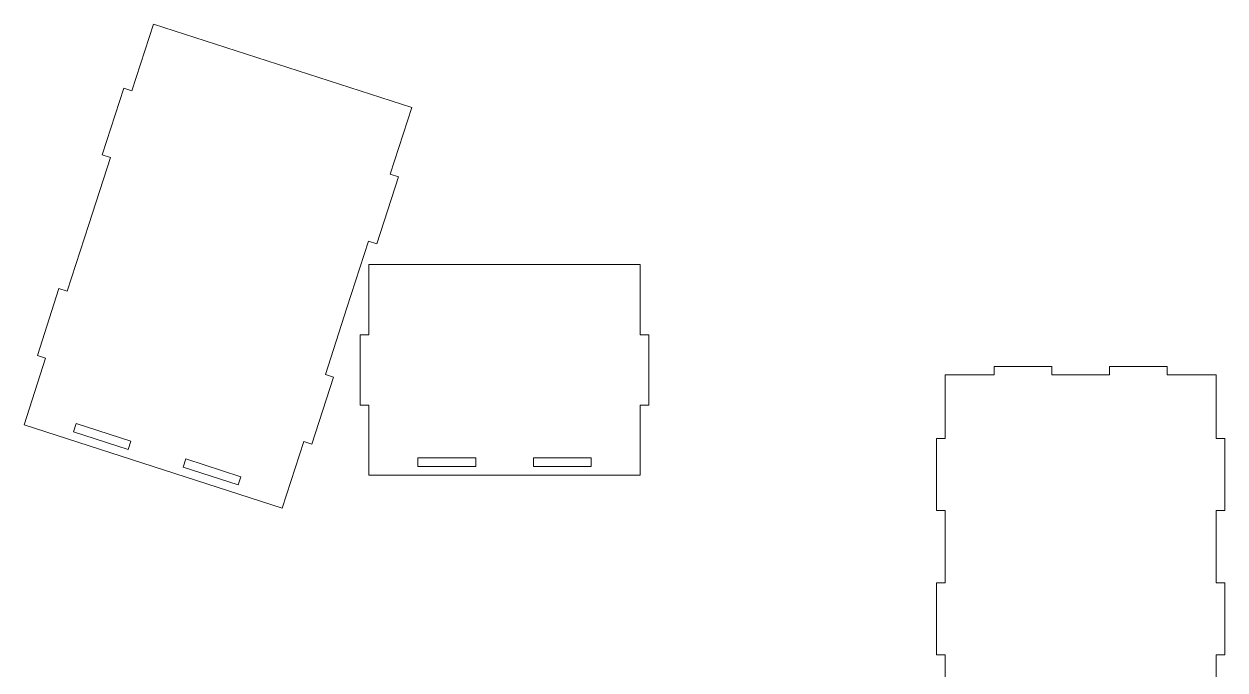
# Model space of a CAD drawing. Header units: millimetres. Extents: x -451 to 199, y -102 to 508.
# Drawn here: x -217 to 199.2, y 284.6 to 508.4 of the extents above; entities that cross this region are included whole.
import ezdxf

# ---------------------------------------------------------------- set-up
doc = ezdxf.new("R2010")
doc.units = ezdxf.units.MM
doc.header["$MEASUREMENT"] = 0
doc.layers.add('Layer 1', color=7, linetype='Continuous')

msp = doc.modelspace()

# ---------------------------------------------------------------- linework, layer by layer
at = {"layer": 'Layer 1', "color": 250, "lineweight": 20}
for points, knots in [([(-105.09, 410.0621), (-105.09, 410.0621), (-97.6087, 433.2168), (-97.6087, 433.2168), (-97.6087, 433.2168), (-97.6087, 433.2168), (-94.754, 432.2944), (-94.754, 432.2944), (-94.754, 432.2944), (-94.754, 432.2944), (-87.2726, 455.4492), (-87.2726, 455.4492), (-87.2726, 455.4492), (-87.2726, 455.4492), (-90.1273, 456.3715), (-90.1273, 456.3715), (-90.1273, 456.3715), (-90.1273, 456.3715), (-82.6459, 479.5262), (-82.6459, 479.5262), (-82.6459, 479.5262), (-82.6459, 479.5262), (-172.0928, 508.4268), (-172.0928, 508.4268), (-172.0928, 508.4268), (-172.0928, 508.4268), (-179.5741, 485.2721), (-179.5741, 485.2721), (-179.5741, 485.2721), (-179.5741, 485.2721), (-182.4288, 486.1945), (-182.4288, 486.1945), (-182.4288, 486.1945), (-182.4288, 486.1945), (-189.9102, 463.0397), (-189.9102, 463.0397), (-189.9102, 463.0397), (-189.9102, 463.0397), (-187.0555, 462.1174), (-187.0555, 462.1174), (-187.0555, 462.1174), (-187.0555, 462.1174), (-194.5369, 438.9627), (-194.5369, 438.9627)], [0, 0, 0, 0, 0.08333333, 0.08333333, 0.08333333, 0.08333333, 0.16666667, 0.16666667, 0.16666667, 0.16666667, 0.25, 0.25, 0.25, 0.25, 0.33333333, 0.33333333, 0.33333333, 0.33333333, 0.41666667, 0.41666667, 0.41666667, 0.41666667, 0.5, 0.5, 0.5, 0.5, 0.58333333, 0.58333333, 0.58333333, 0.58333333, 0.66666667, 0.66666667, 0.66666667, 0.66666667, 0.75, 0.75, 0.75, 0.75, 0.83333333, 0.83333333, 0.83333333, 0.83333333, 1, 1, 1, 1]), ([(-194.5369, 438.9627), (-194.5369, 438.9627), (-202.0182, 415.808), (-202.0182, 415.808), (-202.0182, 415.808), (-202.0182, 415.808), (-204.8729, 416.7304), (-204.8729, 416.7304), (-204.8729, 416.7304), (-204.8729, 416.7304), (-212.3543, 393.5756), (-212.3543, 393.5756), (-212.3543, 393.5756), (-212.3543, 393.5756), (-209.4996, 392.6533), (-209.4996, 392.6533), (-209.4996, 392.6533), (-209.4996, 392.6533), (-216.981, 369.4986), (-216.981, 369.4986), (-216.981, 369.4986), (-216.981, 369.4986), (-127.5341, 340.598), (-127.5341, 340.598), (-127.5341, 340.598), (-127.5341, 340.598), (-120.0528, 363.7527), (-120.0528, 363.7527), (-120.0528, 363.7527), (-120.0528, 363.7527), (-117.1981, 362.8303), (-117.1981, 362.8303), (-117.1981, 362.8303), (-117.1981, 362.8303), (-109.7167, 385.9851), (-109.7167, 385.9851), (-109.7167, 385.9851), (-109.7167, 385.9851), (-112.5714, 386.9074), (-112.5714, 386.9074), (-112.5714, 386.9074), (-112.5714, 386.9074), (-105.09, 410.0621), (-105.09, 410.0621)], [0, 0, 0, 0, 0.08333333, 0.08333333, 0.08333333, 0.08333333, 0.16666667, 0.16666667, 0.16666667, 0.16666667, 0.25, 0.25, 0.25, 0.25, 0.33333333, 0.33333333, 0.33333333, 0.33333333, 0.41666667, 0.41666667, 0.41666667, 0.41666667, 0.5, 0.5, 0.5, 0.5, 0.58333333, 0.58333333, 0.58333333, 0.58333333, 0.66666667, 0.66666667, 0.66666667, 0.66666667, 0.75, 0.75, 0.75, 0.75, 0.83333333, 0.83333333, 0.83333333, 0.83333333, 1, 1, 1, 1]), ([(-97.4779, 352.0435), (-97.4779, 352.0435), (-3.4779, 352.0435), (-3.4779, 352.0435), (-3.4779, 352.0435), (-3.4779, 352.0435), (-3.4779, 376.3768), (-3.4779, 376.3768), (-3.4779, 376.3768), (-3.4779, 376.3768), (-0.4779, 376.3768), (-0.4779, 376.3768), (-0.4779, 376.3768), (-0.4779, 376.3768), (-0.4779, 400.7102), (-0.4779, 400.7102), (-0.4779, 400.7102), (-0.4779, 400.7102), (-3.4779, 400.7102), (-3.4779, 400.7102), (-3.4779, 400.7102), (-3.4779, 400.7102), (-3.4779, 425.0435), (-3.4779, 425.0435), (-3.4779, 425.0435), (-3.4779, 425.0435), (-97.4779, 425.0435), (-97.4779, 425.0435), (-97.4779, 425.0435), (-97.4779, 425.0435), (-97.4779, 400.7102), (-97.4779, 400.7102), (-97.4779, 400.7102), (-97.4779, 400.7102), (-100.4779, 400.7102), (-100.4779, 400.7102), (-100.4779, 400.7102), (-100.4779, 400.7102), (-100.4779, 376.3768), (-100.4779, 376.3768), (-100.4779, 376.3768), (-100.4779, 376.3768), (-97.4779, 376.3768), (-97.4779, 376.3768), (-97.4779, 376.3768), (-97.4779, 376.3768), (-97.4779, 352.0435), (-97.4779, 352.0435)], [0, 0, 0, 0, 0.07692308, 0.07692308, 0.07692308, 0.07692308, 0.15384615, 0.15384615, 0.15384615, 0.15384615, 0.23076923, 0.23076923, 0.23076923, 0.23076923, 0.30769231, 0.30769231, 0.30769231, 0.30769231, 0.38461538, 0.38461538, 0.38461538, 0.38461538, 0.46153846, 0.46153846, 0.46153846, 0.46153846, 0.53846154, 0.53846154, 0.53846154, 0.53846154, 0.61538462, 0.61538462, 0.61538462, 0.61538462, 0.69230769, 0.69230769, 0.69230769, 0.69230769, 0.76923077, 0.76923077, 0.76923077, 0.76923077, 0.84615385, 0.84615385, 0.84615385, 0.84615385, 1, 1, 1, 1]), ([(199.1587, 289.7885), (199.1587, 289.7885), (199.1587, 314.7885), (199.1587, 314.7885), (199.1587, 314.7885), (199.1587, 314.7885), (196.1587, 314.7885), (196.1587, 314.7885), (196.1587, 314.7885), (196.1587, 314.7885), (196.1587, 339.7885), (196.1587, 339.7885), (196.1587, 339.7885), (196.1587, 339.7885), (199.1587, 339.7885), (199.1587, 339.7885), (199.1587, 339.7885), (199.1587, 339.7885), (199.1587, 364.7885), (199.1587, 364.7885), (199.1587, 364.7885), (199.1587, 364.7885), (196.1587, 364.7885), (196.1587, 364.7885), (196.1587, 364.7885), (196.1587, 364.7885), (196.1587, 386.7885), (196.1587, 386.7885), (196.1587, 386.7885), (196.1587, 386.7885), (179.1587, 386.7885), (179.1587, 386.7885), (179.1587, 386.7885), (179.1587, 386.7885), (179.1587, 389.7885), (179.1587, 389.7885), (179.1587, 389.7885), (179.1587, 389.7885), (159.1587, 389.7885), (159.1587, 389.7885), (159.1587, 389.7885), (159.1587, 389.7885), (159.1587, 386.7885), (159.1587, 386.7885), (159.1587, 386.7885), (159.1587, 386.7885), (139.1587, 386.7885), (139.1587, 386.7885), (139.1587, 386.7885), (139.1587, 386.7885), (139.1587, 389.7885), (139.1587, 389.7885), (139.1587, 389.7885), (139.1587, 389.7885), (119.1587, 389.7885), (119.1587, 389.7885), (119.1587, 389.7885), (119.1587, 389.7885), (119.1587, 386.7885), (119.1587, 386.7885), (119.1587, 386.7885), (119.1587, 386.7885), (102.1587, 386.7885), (102.1587, 386.7885), (102.1587, 386.7885), (102.1587, 386.7885), (102.1587, 364.7885), (102.1587, 364.7885), (102.1587, 364.7885), (102.1587, 364.7885), (99.1587, 364.7885), (99.1587, 364.7885), (99.1587, 364.7885), (99.1587, 364.7885), (99.1587, 339.7885), (99.1587, 339.7885), (99.1587, 339.7885), (99.1587, 339.7885), (102.1587, 339.7885), (102.1587, 339.7885), (102.1587, 339.7885), (102.1587, 339.7885), (102.1587, 314.7885), (102.1587, 314.7885), (102.1587, 314.7885), (102.1587, 314.7885), (99.1587, 314.7885), (99.1587, 314.7885), (99.1587, 314.7885), (99.1587, 314.7885), (99.1587, 289.7885), (99.1587, 289.7885), (99.1587, 289.7885), (99.1587, 289.7885), (102.1587, 289.7885), (102.1587, 289.7885), (102.1587, 289.7885), (102.1587, 289.7885), (102.1587, 267.7885), (102.1587, 267.7885), (102.1587, 267.7885), (102.1587, 267.7885), (119.1587, 267.7885), (119.1587, 267.7885), (119.1587, 267.7885), (119.1587, 267.7885), (119.1587, 264.7885), (119.1587, 264.7885), (119.1587, 264.7885), (119.1587, 264.7885), (139.1587, 264.7885), (139.1587, 264.7885), (139.1587, 264.7885), (139.1587, 264.7885), (139.1587, 267.7885), (139.1587, 267.7885), (139.1587, 267.7885), (139.1587, 267.7885), (159.1587, 267.7885), (159.1587, 267.7885), (159.1587, 267.7885), (159.1587, 267.7885), (159.1587, 264.7885), (159.1587, 264.7885), (159.1587, 264.7885), (159.1587, 264.7885), (179.1587, 264.7885), (179.1587, 264.7885), (179.1587, 264.7885), (179.1587, 264.7885), (179.1587, 267.7885), (179.1587, 267.7885), (179.1587, 267.7885), (179.1587, 267.7885), (196.1587, 267.7885), (196.1587, 267.7885), (196.1587, 267.7885), (196.1587, 267.7885), (196.1587, 289.7885), (196.1587, 289.7885), (196.1587, 289.7885), (196.1587, 289.7885), (199.1587, 289.7885), (199.1587, 289.7885)], [0, 0, 0, 0, 0.02702703, 0.02702703, 0.02702703, 0.02702703, 0.05405405, 0.05405405, 0.05405405, 0.05405405, 0.08108108, 0.08108108, 0.08108108, 0.08108108, 0.10810811, 0.10810811, 0.10810811, 0.10810811, 0.13513514, 0.13513514, 0.13513514, 0.13513514, 0.16216216, 0.16216216, 0.16216216, 0.16216216, 0.18918919, 0.18918919, 0.18918919, 0.18918919, 0.21621622, 0.21621622, 0.21621622, 0.21621622, 0.24324324, 0.24324324, 0.24324324, 0.24324324, 0.27027027, 0.27027027, 0.27027027, 0.27027027, 0.2972973, 0.2972973, 0.2972973, 0.2972973, 0.32432432, 0.32432432, 0.32432432, 0.32432432, 0.35135135, 0.35135135, 0.35135135, 0.35135135, 0.37837838, 0.37837838, 0.37837838, 0.37837838, 0.40540541, 0.40540541, 0.40540541, 0.40540541, 0.43243243, 0.43243243, 0.43243243, 0.43243243, 0.45945946, 0.45945946, 0.45945946, 0.45945946, 0.48648649, 0.48648649, 0.48648649, 0.48648649, 0.51351351, 0.51351351, 0.51351351, 0.51351351, 0.54054054, 0.54054054, 0.54054054, 0.54054054, 0.56756757, 0.56756757, 0.56756757, 0.56756757, 0.59459459, 0.59459459, 0.59459459, 0.59459459, 0.62162162, 0.62162162, 0.62162162, 0.62162162, 0.64864865, 0.64864865, 0.64864865, 0.64864865, 0.67567568, 0.67567568, 0.67567568, 0.67567568, 0.7027027, 0.7027027, 0.7027027, 0.7027027, 0.72972973, 0.72972973, 0.72972973, 0.72972973, 0.75675676, 0.75675676, 0.75675676, 0.75675676, 0.78378378, 0.78378378, 0.78378378, 0.78378378, 0.81081081, 0.81081081, 0.81081081, 0.81081081, 0.83783784, 0.83783784, 0.83783784, 0.83783784, 0.86486486, 0.86486486, 0.86486486, 0.86486486, 0.89189189, 0.89189189, 0.89189189, 0.89189189, 0.91891892, 0.91891892, 0.91891892, 0.91891892, 0.94594595, 0.94594595, 0.94594595, 0.94594595, 1, 1, 1, 1]), ([(-199.882, 367.1266), (-199.882, 367.1266), (-180.8508, 360.9775), (-180.8508, 360.9775), (-180.8508, 360.9775), (-180.8508, 360.9775), (-179.9284, 363.8322), (-179.9284, 363.8322), (-179.9284, 363.8322), (-179.9284, 363.8322), (-198.9597, 369.9813), (-198.9597, 369.9813), (-198.9597, 369.9813), (-198.9597, 369.9813), (-199.882, 367.1266), (-199.882, 367.1266)], [0, 0, 0, 0, 0.2, 0.2, 0.2, 0.2, 0.4, 0.4, 0.4, 0.4, 0.6, 0.6, 0.6, 0.6, 1, 1, 1, 1]), ([(-80.4779, 355.0435), (-80.4779, 355.0435), (-60.4779, 355.0435), (-60.4779, 355.0435), (-60.4779, 355.0435), (-60.4779, 355.0435), (-60.4779, 358.0435), (-60.4779, 358.0435), (-60.4779, 358.0435), (-60.4779, 358.0435), (-80.4779, 358.0435), (-80.4779, 358.0435), (-80.4779, 358.0435), (-80.4779, 358.0435), (-80.4779, 355.0435), (-80.4779, 355.0435)], [0, 0, 0, 0, 0.2, 0.2, 0.2, 0.2, 0.4, 0.4, 0.4, 0.4, 0.6, 0.6, 0.6, 0.6, 1, 1, 1, 1]), ([(-40.4779, 355.0435), (-40.4779, 355.0435), (-20.4779, 355.0435), (-20.4779, 355.0435), (-20.4779, 355.0435), (-20.4779, 355.0435), (-20.4779, 358.0435), (-20.4779, 358.0435), (-20.4779, 358.0435), (-20.4779, 358.0435), (-40.4779, 358.0435), (-40.4779, 358.0435), (-40.4779, 358.0435), (-40.4779, 358.0435), (-40.4779, 355.0435), (-40.4779, 355.0435)], [0, 0, 0, 0, 0.2, 0.2, 0.2, 0.2, 0.4, 0.4, 0.4, 0.4, 0.6, 0.6, 0.6, 0.6, 1, 1, 1, 1]), ([(-161.8196, 354.8284), (-161.8196, 354.8284), (-142.7883, 348.6794), (-142.7883, 348.6794), (-142.7883, 348.6794), (-142.7883, 348.6794), (-141.866, 351.5341), (-141.866, 351.5341), (-141.866, 351.5341), (-141.866, 351.5341), (-160.8972, 357.6831), (-160.8972, 357.6831), (-160.8972, 357.6831), (-160.8972, 357.6831), (-161.8196, 354.8284), (-161.8196, 354.8284)], [0, 0, 0, 0, 0.2, 0.2, 0.2, 0.2, 0.4, 0.4, 0.4, 0.4, 0.6, 0.6, 0.6, 0.6, 1, 1, 1, 1])]:
    msp.add_open_spline(points, degree=3, knots=knots, dxfattribs=at)

doc.saveas('drawing.dxf')
